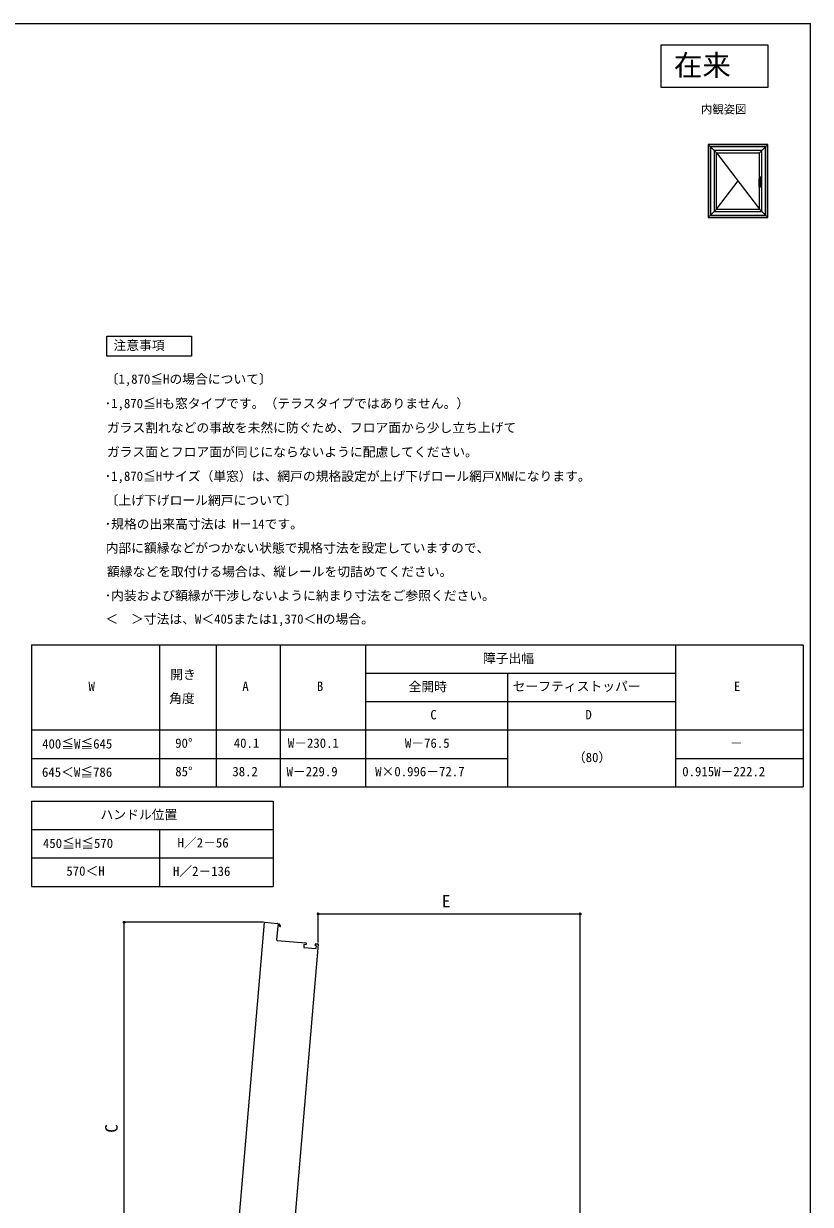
# Model space of a CAD drawing. Units: millimetres, scale not verified. Extents: x -525 to 525, y -783 to 778.
# Drawn here: x -28 to 525, y -83 to 747 of the extents above; entities that cross this region are included whole.
import ezdxf
from ezdxf.enums import TextEntityAlignment as Align

# ---------------------------------------------------------------- set-up
doc = ezdxf.new("R2010")
doc.units = ezdxf.units.MM
doc.header["$LTSCALE"] = 4
doc.linetypes.add('DOUBLE_CHAIN2', pattern=[12.8, 9, -1, 0.6, -0.6, 0.6, -1])
doc.layers.add('0-1_TABLE1', color=7, linetype='Continuous', lineweight=18)
for name, color, linetype in [('0-2_USER1', 3, 'Continuous'), ('0-5_YKK_12', 2, 'Continuous'), ('0-7_YKK_A1', 4, 'Continuous'), ('0-8_YKK_D', 6, 'Continuous'), ('0-9_YKK_ZWAK', 7, 'Continuous')]:
    doc.layers.add(name, color=color, linetype=linetype)
doc.styles.add('ＭＳ ゴシック', font='')
doc.styles.get('ＭＳ ゴシック').set_extended_font_data('MS Gothic')

msp = doc.modelspace()

# ---------------------------------------------------------------- linework, layer by layer
at = {"layer": '0-1_TABLE1'}
for p, q in [((-23, 310.3), (520, 310.3)), ((-23, 310.3), (-23, 210.3)), ((67, 310.3), (67, 210.3)), ((107, 310.3), (107, 210.3)), ((152, 310.3), (152, 210.3)), ((212, 310.3), (212, 210.3)), ((430, 310.3), (430, 210.3)), ((520, 310.3), (520, 210.3)), ((212, 290.3), (430, 290.3)), ((312, 290.3), (312, 210.3)), ((212, 270.3), (430, 270.3)), ((-23, 250.3), (520, 250.3)), ((-23, 230.3), (312, 230.3)), ((430, 230.3), (520, 230.3)), ((-23, 210.3), (520, 210.3)), ((-23, 200.3), (147, 200.3)), ((-23, 200.3), (-23, 140.3)), ((147, 200.3), (147, 140.3)), ((-23, 180.3), (147, 180.3)), ((67, 180.3), (67, 140.3)), ((-23, 160.3), (147, 160.3)), ((-23, 140.3), (147, 140.3))]:
    msp.add_line(p, q, dxfattribs=at)
at = {"layer": '0-2_USER1'}
for points in [[(420, 732.3), (495, 732.3), (495, 702.3), (420, 702.3)], [(30, 513.3), (30, 527.3), (89.672, 527.3), (89.672, 513.3)]]:
    msp.add_lwpolyline(points, close=True, dxfattribs=at)
at = {"layer": '0-5_YKK_12'}
for p, q in [((117.323, -162.229), (140.921, 114.768)), ((141.191, 114.996), (150.159, 114.232)), ((151.886, 112.148), (150.85, 113.601)), ((149.888, 102.212), (170.065, 100.493)), ((170.292, 100.222), (170.229, 99.475)), ((177.039, 99.899), (178.534, 99.771)), ((178.763, 99.522), (157.18, -153.832)), ((168.692, 99.104), (168.556, 97.51)), ((168.784, 97.24), (177.054, 96.535)), ((169.959, 99.247), (168.962, 99.332)), ((176.705, 98.923), (176.769, 99.671)), ((177.232, 98.628), (176.933, 98.653)), ((177.324, 96.763), (177.46, 98.357))]:
    msp.add_line(p, q, dxfattribs=at)
for points in [[(150.664, 113.65), (150.504, 113.575), (150.388, 112.205), (150.238, 112.218), (149.432, 102.752)], [(150.387, 113.962), (150.91, 114.207), (152.212, 112.381)]]:
    msp.add_lwpolyline(points, dxfattribs=at)
for centre, radius, start, end in [((141.17, 114.747), 0.25, 85.13066, 175.13066), ((150.138, 113.983), 0.25, 355.13066, 85.13066), ((150.778, 113.703), 0.125, 305.48769, 205.13066), ((152.049, 112.264), 0.2, 215.48769, 35.48769), ((149.93, 102.71), 0.5, 175.13066, 265.13066), ((170.043, 100.244), 0.25, 355.13066, 85.13066), ((177.018, 99.649), 0.25, 85.13066, 175.13066), ((178.513, 99.522), 0.25, 355.13066, 85.13066), ((168.805, 97.489), 0.25, 175.13066, 265.13066), ((168.941, 99.083), 0.25, 85.13066, 175.13066), ((169.98, 99.496), 0.25, 265.13066, 355.13066), ((176.954, 98.902), 0.25, 175.13066, 265.13066), ((177.075, 96.784), 0.25, 265.13066, 355.13066), ((177.211, 98.378), 0.25, 355.13066, 85.13066)]:
    msp.add_arc(centre, radius, start, end, dxfattribs=at)
at = {"layer": '0-7_YKK_A1'}
for p, q in [((453.2, 662.3), (459, 656.5)), ((489.2, 658.1), (457.4, 658.1)), ((459, 616.8), (459, 656.5)), ((459, 656.5), (489.2, 656.5)), ((459, 656.5), (489.2, 616.8)), ((495, 662.3), (489.2, 656.5)), ((489.2, 638.165), (489.2, 656.5)), ((459, 616.8), (474.1, 636.65)), ((489.01, 632.2), (489.01, 638.06)), ((489.06, 632.15), (489.56, 632.15)), ((489.2, 616.8), (489.2, 632.15)), ((489.25, 638.172), (489.25, 639.35)), ((489.25, 638.575), (490.605, 638.575)), ((490.65, 638.575), (489.274, 638.575)), ((489.295, 638.575), (489.295, 639.304)), ((489.3, 639.4), (490.6, 639.4)), ((489.75, 639.354), (489.345, 639.354)), ((489.61, 636.701), (489.61, 632.2)), ((489.75, 635.946), (489.61, 635.946)), ((489.61, 635.9), (490.6, 635.9)), ((490.65, 636.725), (489.611, 636.725)), ((489.653, 638.2), (489.95, 638.2)), ((489.75, 639.348), (489.75, 639.354)), ((489.75, 639.348), (490.15, 639.348)), ((489.787, 636.499), (489.82, 636.499)), ((489.787, 636.499), (489.832, 636.423)), ((489.787, 636.18), (490.112, 636.18)), ((489.798, 636.328), (489.798, 636.311)), ((489.798, 636.311), (489.843, 636.311)), ((489.82, 636.499), (489.847, 636.452)), ((489.948, 636.187), (489.829, 636.187)), ((489.832, 636.383), (489.832, 636.423)), ((489.832, 636.383), (489.863, 636.383)), ((489.837, 636.244), (489.837, 636.24)), ((489.843, 636.315), (489.843, 636.311)), ((489.845, 638.94), (489.845, 638.86)), ((489.875, 636.499), (489.847, 636.452)), ((489.852, 636.226), (489.901, 636.226)), ((489.891, 636.329), (489.857, 636.329)), ((489.907, 636.499), (489.863, 636.423)), ((489.863, 636.383), (489.863, 636.423)), ((489.875, 636.499), (489.907, 636.499)), ((489.889, 636.258), (489.889, 636.294)), ((489.901, 636.319), (489.901, 636.226)), ((489.908, 636.499), (489.938, 636.499)), ((489.908, 636.499), (489.908, 636.383)), ((489.908, 636.383), (489.938, 636.383)), ((489.938, 636.451), (489.97, 636.499)), ((489.938, 636.499), (489.938, 636.451)), ((489.938, 636.426), (489.938, 636.383)), ((489.938, 636.426), (489.97, 636.426)), ((489.948, 636.187), (489.948, 636.324)), ((489.967, 636.365), (490.075, 636.365)), ((489.967, 636.187), (489.967, 636.365)), ((489.967, 636.187), (490.014, 636.187)), ((489.97, 636.499), (490.005, 636.499)), ((489.972, 636.423), (489.972, 636.383)), ((490.005, 636.499), (489.973, 636.451)), ((489.981, 636.451), (489.973, 636.451)), ((490.014, 636.187), (490.014, 636.327)), ((490.059, 636.327), (490.014, 636.327)), ((490.015, 636.499), (490.045, 636.499)), ((490.015, 636.499), (490.015, 636.383)), ((490.015, 636.383), (490.045, 636.383)), ((490.024, 636.272), (490.024, 636.233)), ((490.06, 636.272), (490.024, 636.272)), ((490.075, 636.233), (490.024, 636.233)), ((490.045, 636.499), (490.045, 636.451)), ((490.045, 636.451), (490.078, 636.499)), ((490.045, 636.426), (490.045, 636.383)), ((490.045, 636.426), (490.078, 636.426)), ((490.055, 638.94), (490.055, 638.86)), ((490.078, 636.499), (490.113, 636.499)), ((490.113, 636.499), (490.08, 636.451)), ((490.088, 636.451), (490.08, 636.451)), ((490.08, 636.423), (490.08, 636.383)), ((490.08, 636.383), (490.109, 636.383)), ((490.109, 636.383), (490.109, 636.43)), ((490.112, 636.18), (490.112, 636.505)), ((490.15, 639.348), (490.15, 639.354)), ((490.555, 639.354), (490.15, 639.354)), ((490.15, 635.952), (490.15, 635.946)), ((490.555, 635.946), (490.15, 635.946)), ((490.605, 638.575), (490.605, 639.304)), ((490.65, 639.35), (490.65, 635.95)), ((453.2, 611), (459, 616.8)), ((457.4, 615.2), (489.2, 615.2)), ((459, 616.8), (489.2, 616.8)), ((495, 611), (489.2, 616.8))]:
    msp.add_line(p, q, dxfattribs=at)
at = {"layer": '0-7_YKK_A1', "linetype": 'DOUBLE_CHAIN2'}
for p, q in [((489.61, 632.2), (489.01, 632.2)), ((489.527, 637.938), (489.55, 637.958)), ((489.814, 638.064), (489.726, 638.043)), ((489.905, 638.084), (489.814, 638.064))]:
    msp.add_line(p, q, dxfattribs=at)
at = {"layer": '0-7_YKK_A1'}
for points in [[(453.2, 611), (495, 611), (495, 662.3), (453.2, 662.3)], [(454.6, 612.4), (493.6, 612.4), (493.6, 660.9), (454.6, 660.9)], [(454.8, 612.6), (493.4, 612.6), (493.4, 660.7), (454.8, 660.7)], [(457.4, 615.2), (490.8, 615.2), (490.8, 658.1), (457.4, 658.1)]]:
    msp.add_lwpolyline(points, close=True, dxfattribs=at)
for points in [[(489.093, 638.142), (489.064, 638.13), (489.037, 638.113), (489.017, 638.089), (489.01, 638.058), (489.025, 638.011), (489.057, 637.972), (489.093, 637.938)], [(489.093, 638.142), (489.106, 638.146), (489.119, 638.15), (489.133, 638.153), (489.218, 638.167), (489.305, 638.178), (489.392, 638.186), (489.479, 638.192), (489.565, 638.197), (489.653, 638.2)], [(489.093, 637.938), (489.128, 637.915), (489.167, 637.899), (489.207, 637.887), (489.248, 637.879), (489.289, 637.876), (489.331, 637.876), (489.372, 637.879), (489.413, 637.887), (489.453, 637.899), (489.492, 637.915), (489.527, 637.938)], [(489.726, 638.043), (489.694, 638.034), (489.663, 638.023), (489.633, 638.011), (489.604, 637.996), (489.576, 637.979), (489.55, 637.958)], [(489.611, 636.725), (490.605, 636.725), (490.605, 635.996)], [(490.15, 635.952), (489.75, 635.952), (489.75, 635.946)], [(490.112, 636.505), (489.787, 636.505), (489.787, 636.18)], [(490.35, 638.114), (490.238, 638.117), (490.126, 638.112), (490.015, 638.101), (489.904, 638.084)], [(489.972, 636.383), (490.001, 636.383), (490.001, 636.43)], [(490.398, 637.237), (490.42, 637.375), (490.433, 637.515), (490.437, 637.655), (490.433, 637.795), (490.421, 637.935), (490.398, 638.073)]]:
    msp.add_lwpolyline(points, dxfattribs=at)
msp.add_circle((489.95, 638.9), 0.22, dxfattribs=at)
for centre, radius, start, end in [((489.06, 632.2), 0.05, 180, 270), ((489.3, 639.35), 0.05, 90, 180), ((489.345, 639.304), 0.05, 90, 180), ((489.56, 632.2), 0.05, 270, 0), ((490.01, 636.701), 0.4, 92.28699, 180), ((489.864, 636.24), 0.0713, 153.38654, 215.68534), ((489.834, 636.328), 0.0356, 105.46601, 180), ((489.835, 636.254), 0.0392, 97.60411, 153.38654), ((489.829, 636.215), 0.0285, 215.68534, 270), ((489.873, 636.187), 0.183, 76.17284, 105.46601), ((489.86, 636.066), 0.229, 82.84733, 97.60411), ((489.852, 636.244), 0.0143, 100.87572, 180), ((489.852, 636.24), 0.0143, 180, 270), ((489.857, 636.315), 0.0143, 90, 180), ((489.95, 638.9), 0.113, 21.03947, 158.96053), ((489.95, 638.9), 0.113, 201.03947, 338.96053), ((489.869, 636.151), 0.109, 79.61114, 100.87572), ((489.891, 636.319), 0.0107, 0, 90), ((489.907, 636.324), 0.041, 0, 76.17284), ((489.95, 635.675), 2.525, 79.35071, 90), ((489.97, 636.423), 0.0023, 0, 90), ((489.981, 636.43), 0.0209, 0, 90), ((489.95, 639.625), 2.525, 270.80494, 280.64929), ((490.059, 636.315), 0.0125, 4.00063, 90), ((490.06, 636.285), 0.0125, 270, 356.44449), ((489.83, 636.299), 0.242, 356.44449, 4.00063), ((490.075, 636.326), 0.0392, 6.24013, 90), ((490.075, 636.272), 0.0392, 270, 353.75987), ((490.078, 636.423), 0.0023, 0, 90), ((490.088, 636.43), 0.0209, 0, 90), ((489.83, 636.299), 0.285, 353.75987, 6.24013), ((490.408, 638.107), 0.05, 10.64929, 79.35071), ((490.408, 637.193), 0.05, 280.64929, 349.35071), ((487.975, 637.65), 2.525, 349.35071, 10.64929), ((490.555, 639.304), 0.05, 0, 90), ((490.555, 635.996), 0.05, 270, 0), ((490.6, 639.35), 0.05, 0, 90), ((490.6, 635.95), 0.05, 270, 0)]:
    msp.add_arc(centre, radius, start, end, dxfattribs=at)
at = {"layer": '0-7_YKK_A1', "linetype": 'DOUBLE_CHAIN2'}
for centre, radius, start, end in [((489.958, 637.995), 0.895, 272.28699, 297.47623), ((490.349, 638.064), 0.05, 9.77824, 89.41478), ((490.348, 637.245), 0.05, 297.47623, 350.64954)]:
    msp.add_arc(centre, radius, start, end, dxfattribs=at)
at = {"layer": '0-8_YKK_D'}
for p, q in [((178.782, 100.75), (178.782, 121.831)), ((363, 120.831), (178.782, 120.831)), ((363, -225.5), (363, 121.831)), ((140.191, 114.996), (41.299, 114.996)), ((42.299, -169.45), (42.299, 114.996))]:
    msp.add_line(p, q, dxfattribs=at)
for centre in [(178.782, 120.831), (363, 120.831), (42.299, 114.996)]:
    msp.add_circle(centre, 0.637, dxfattribs=at)
at = {"layer": '0-9_YKK_ZWAK'}
msp.add_line((-525, 747.3), (525, 747.3), dxfattribs=at)
msp.add_lwpolyline([(-525, -782.7), (525, -782.7), (525, 747.3)], dxfattribs=at)

# ---------------------------------------------------------------- texts
at = {"layer": '0-1_TABLE1', "style": 'ＭＳ ゴシック'}
for s, p in [('障子出幅', (294.639, 295.519)), ('開き', (74.651, 284.041)), ('W', (17.142, 275.8)), ('A', (125.358, 275.8)), ('B', (177.807, 275.8)), ('全開時', (242.338, 275.519)), ('セーフティストッパー', (315.568, 275.749)), ('E', (471.19, 275.8)), ('角度', (73.909, 267.303)), ('C', (257.628, 255.8)), ('D', (366.73, 255.8)), ('400≦W≦645', (-15.483, 235.289)), ('90°', (78.128, 235.8)), ('40.1', (119.349, 235.8)), ('W－230.1', (157.352, 235.8)), ('W－76.5', (239.73, 235.8)), ('－', (468.403, 235.8)), ('（80）', (357.935, 225.749)), ('645＜W≦786', (-15.585, 215.391)), ('85°', (78.179, 215.8)), ('W－229.9', (156.483, 215.8)), ('W×0.996－72.7', (218.841, 215.8)), ('0.915W－222.2', (434.858, 215.8)), ('38.2', (118.352, 215.8)), ('ハンドル位置', (25.591, 185.519)), ('450≦H≦570', (-14.92, 165.289)), ('H／2－56', (79.795, 165.672)), ('570＜H', (1.571, 145.8)), ('H／2－136', (76.523, 145.672))]:
    msp.add_text(s, height=6.598, dxfattribs=at).set_placement(p, align=Align.BOTTOM_LEFT)
at = {"layer": '0-2_USER1', "style": 'ＭＳ ゴシック'}
for s, height, p in [('在来', 14.66, (429, 706.3)), ('内観姿図', 5.865, (448, 682.3)), ('注意事項', 6.598, (34.701, 515.677)), ('〔1,870≦Hの場合について〕', 6.598, (29.189, 491.926)), ('･1,870≦Hも窓タイプです。（テラスタイプではありません。）', 6.598, (28.575, 474.778)), ('ガラス割れなどの事故を未然に防ぐため、フロア面から少し立ち上げて', 6.598, (30.058, 457.732)), ('ガラス面とフロア面が同じにならないように配慮してください。', 6.598, (30.058, 440.687)), ('･1,870≦Hサイズ（単窓）は、網戸の規格設定が上げ下げロール網戸XMWになります。', 6.598, (28.575, 423.59)), ('〔上げ下げロール網戸について〕', 6.598, (29.189, 406.647)), ('･規格の出来高寸法は H－14です。', 6.598, (28.575, 389.96)), ('内部に額縁などがつかない状態で規格寸法を設定していますので、', 6.598, (29.189, 373.119)), ('額縁などを取付ける場合は、縦レールを切詰めてください。', 6.598, (30.16, 356.482)), ('･内装および額縁が干渉しないように納まり寸法をご参照ください。', 6.598, (28.575, 339.59)), ('＜\u3000＞寸法は、W＜405または1,370＜Hの場合。', 6.598, (29.035, 323.107))]:
    msp.add_text(s, height=height, dxfattribs=at).set_placement(p, align=Align.BOTTOM_LEFT)
at = {"layer": '0-8_YKK_D', "style": 'ＭＳ ゴシック'}
msp.add_text('E', height=8.798, dxfattribs=at).set_placement((265.812, 122.831), align=Align.BOTTOM_LEFT)
msp.add_text('C', height=8.798, rotation=90, dxfattribs=at).set_placement((40.299, -33.057), align=Align.BOTTOM_LEFT)

doc.saveas('drawing.dxf')
